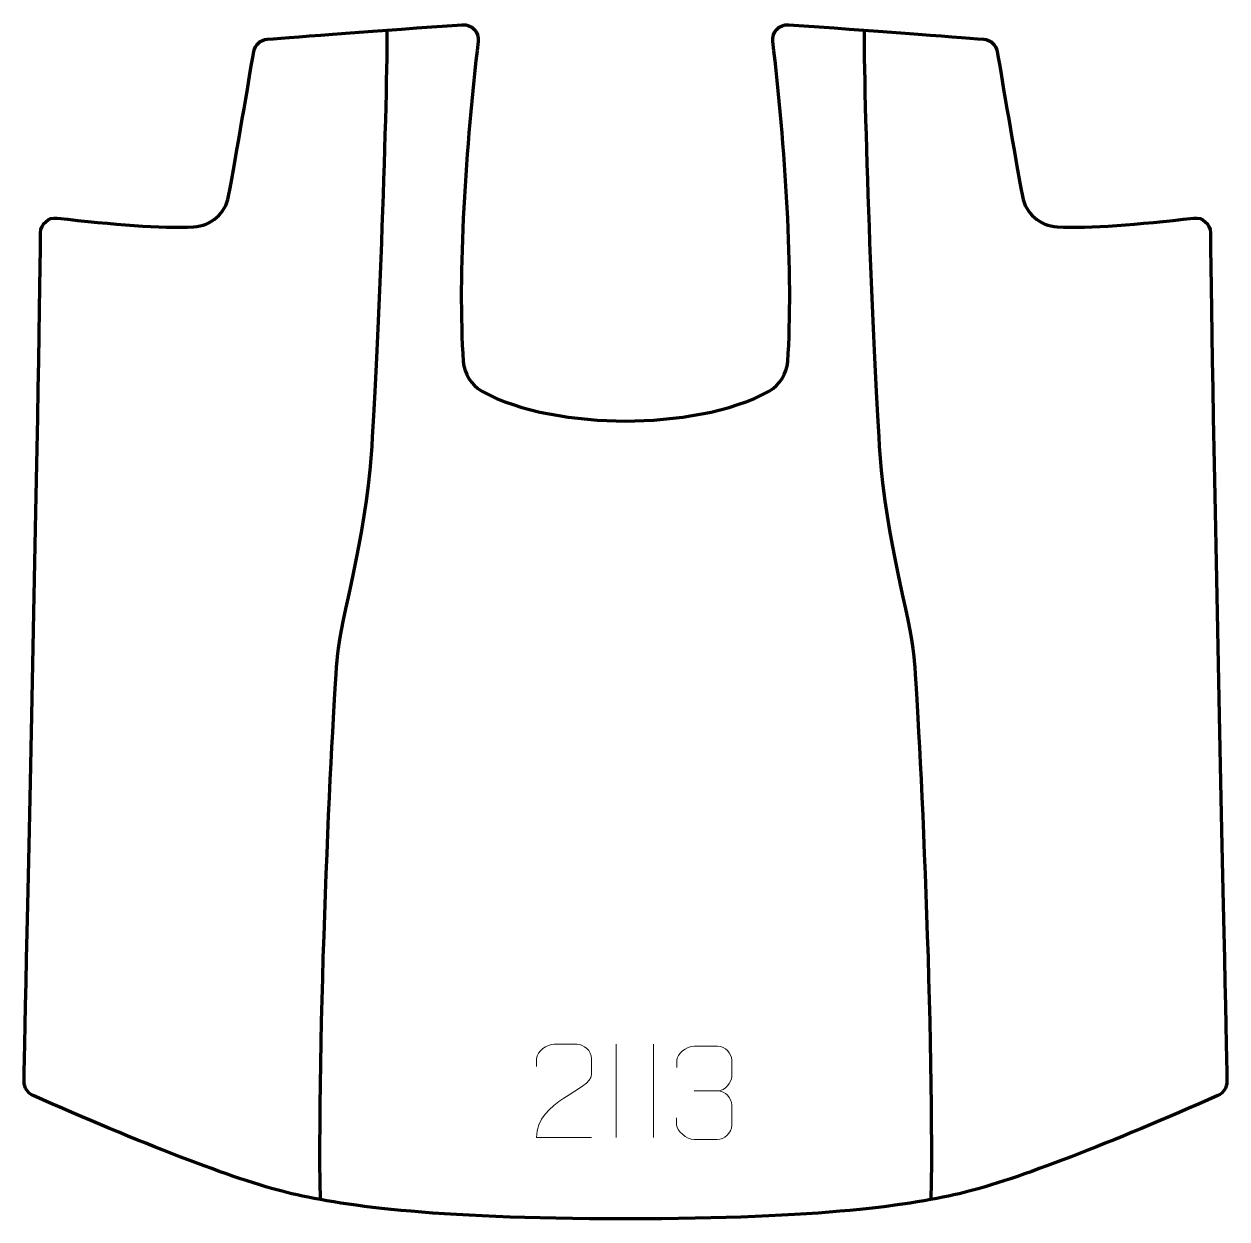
# Model space of a CAD drawing. Header units: millimetres. Extents: x -161 to 161, y -160 to 160.
import ezdxf

# ---------------------------------------------------------------- set-up
doc = ezdxf.new("R2010")
doc.units = ezdxf.units.MM
doc.header["$MEASUREMENT"] = 0
for name, color, linetype in [('layer 1', 7, 'Continuous'), ('layer 2', 7, 'Continuous'), ('layer 3', 7, 'Continuous')]:
    doc.layers.add(name, color=color, linetype=linetype)

msp = doc.modelspace()

# ---------------------------------------------------------------- linework, layer by layer
at = {"layer": 'layer 1', "color": 250, "lineweight": 9}
for points, knots in [([(-9.0987, -138.1701), (-14.0131, -138.1698), (-18.9275, -138.1698), (-23.8416, -138.1701), (-23.8416, -138.1701), (-23.8416, -128.2378), (-9.1906, -125.5966), (-9.0987, -121.2863), (-9.0987, -121.2863), (-9.099, -119.8622), (-9.099, -118.4385), (-9.0987, -117.0152), (-9.0987, -117.0152), (-9.1156, -114.9381), (-11.2384, -113.2133), (-12.9094, -113.196), (-12.9094, -113.196), (-14.9826, -113.1964), (-17.0555, -113.1964), (-19.1279, -113.196), (-19.1279, -113.196), (-20.95, -113.1795), (-23.7747, -114.9716), (-23.8416, -117.0652), (-23.8416, -117.0652), (-23.8416, -117.0652), (-23.8416, -119.12), (-23.8416, -119.12)], [0, 0, 0, 0, 0.125, 0.125, 0.125, 0.125, 0.25, 0.25, 0.25, 0.25, 0.375, 0.375, 0.375, 0.375, 0.5, 0.5, 0.5, 0.5, 0.625, 0.625, 0.625, 0.625, 0.75, 0.75, 0.75, 0.75, 1, 1, 1, 1]), ([(13.722, -119.4378), (13.722, -119.4378), (13.722, -117.5806), (13.722, -117.5806), (13.722, -117.5806), (13.7077, -115.8387), (16.3722, -113.7206), (18.4313, -113.7433), (18.4313, -113.7433), (20.4954, -113.7433), (22.5594, -113.7433), (24.6231, -113.7433), (24.6231, -113.7433), (26.8176, -113.7345), (28.4159, -115.5813), (28.4603, -117.4934), (28.4603, -117.4934), (28.4599, -118.9285), (28.4599, -120.3636), (28.4603, -121.7991), (28.4603, -121.7991), (28.4117, -123.4526), (26.8091, -125.6826), (24.6108, -125.6726), (24.6108, -125.6726), (26.8145, -125.6838), (28.4225, -127.487), (28.4765, -129.5465), (28.4765, -129.5465), (28.4761, -131.3312), (28.4761, -133.1159), (28.4765, -134.901), (28.4765, -134.901), (28.4866, -136.9624), (26.4317, -138.7255), (24.6108, -138.7174), (24.6108, -138.7174), (22.5455, -138.7171), (20.4803, -138.7171), (18.4147, -138.7174), (18.4147, -138.7174), (16.2461, -138.7059), (13.7151, -136.3057), (13.6965, -134.8439), (13.6965, -134.8439), (13.6965, -134.8439), (13.6965, -132.9353), (13.6965, -132.9353)], [0, 0, 0, 0, 0.07692308, 0.07692308, 0.07692308, 0.07692308, 0.15384615, 0.15384615, 0.15384615, 0.15384615, 0.23076923, 0.23076923, 0.23076923, 0.23076923, 0.30769231, 0.30769231, 0.30769231, 0.30769231, 0.38461538, 0.38461538, 0.38461538, 0.38461538, 0.46153846, 0.46153846, 0.46153846, 0.46153846, 0.53846154, 0.53846154, 0.53846154, 0.53846154, 0.61538462, 0.61538462, 0.61538462, 0.61538462, 0.69230769, 0.69230769, 0.69230769, 0.69230769, 0.76923077, 0.76923077, 0.76923077, 0.76923077, 0.84615385, 0.84615385, 0.84615385, 0.84615385, 1, 1, 1, 1])]:
    msp.add_open_spline(points, degree=3, knots=knots, dxfattribs=at)
for points in [[(-2.4701, -113.1959), (-2.4701, -113.1959), (-2.4701, -138.17), (-2.4701, -138.17)], [(7.5299, -113.1959), (7.5299, -113.1959), (7.5299, -138.17), (7.5299, -138.17)], [(18.4317, -125.683), (18.4317, -125.683), (24.6281, -125.683), (24.6281, -125.683)]]:
    msp.add_open_spline(points, degree=3, dxfattribs=at)
at = {"layer": 'layer 2', "color": 230, "lineweight": 200}
msp.add_open_spline([(0, -159.9998), (53.3707, -159.9998), (76.8015, -156.2614), (90.7482, -152.9143), (90.7482, -152.9143), (104.3037, -149.6609), (130.9176, -139.2928), (158.78, -126.9322), (158.78, -126.9322), (160.2493, -126.2802), (161.1888, -124.8176), (161.1644, -123.2104), (161.1644, -123.2104), (160.7922, -98.925), (157.0447, 62.8003), (156.7494, 104.2432), (156.7494, 104.2432), (156.7325, 106.628), (154.6444, 108.4667), (152.2762, 108.188), (152.2762, 108.188), (137.3219, 106.4276), (124.4307, 105.3873), (115.7076, 105.8522), (115.7076, 105.8522), (111.0813, 106.0988), (107.2173, 109.4576), (106.3689, 114.012), (106.3689, 114.012), (104.2804, 125.2173), (100.9128, 145.1548), (99.6326, 152.7816), (99.6326, 152.7816), (99.3281, 154.5945), (97.8285, 155.9668), (95.9954, 156.1097), (95.9954, 156.1097), (87.9189, 156.7394), (65.4456, 158.4742), (43.743, 159.9902), (43.743, 159.9902), (41.2306, 160.1658), (39.1763, 158.0083), (39.484, 155.5085), (39.484, 155.5085), (42.8068, 128.5147), (45.0907, 92.3139), (43.4792, 69.7581), (43.4792, 69.7581), (43.2428, 66.4533), (41.3904, 63.4607), (38.5089, 61.8249), (38.5089, 61.8249), (28.5443, 56.1676), (13.1505, 53.8009), (0, 53.8009), (0, 53.8009), (-13.1505, 53.8009), (-28.5443, 56.1676), (-38.5089, 61.8249), (-38.5089, 61.8249), (-41.39, 63.4607), (-43.2428, 66.4533), (-43.4791, 69.7581), (-43.4791, 69.7581), (-45.0906, 92.3139), (-42.8068, 128.5147), (-39.4839, 155.5085), (-39.4839, 155.5085), (-39.1763, 158.0083), (-41.2305, 160.1658), (-43.743, 159.9902), (-43.743, 159.9902), (-65.4456, 158.4742), (-87.9189, 156.7394), (-95.9954, 156.1097), (-95.9954, 156.1097), (-97.8284, 155.9668), (-99.3281, 154.5945), (-99.6325, 152.7816), (-99.6325, 152.7816), (-100.9128, 145.1548), (-104.2804, 125.2173), (-106.3685, 114.012), (-106.3685, 114.012), (-107.2173, 109.4576), (-111.0812, 106.0988), (-115.7072, 105.8522), (-115.7072, 105.8522), (-124.4307, 105.3873), (-137.3219, 106.4276), (-152.2762, 108.188), (-152.2762, 108.188), (-154.6444, 108.4667), (-156.7325, 106.628), (-156.7494, 104.2432), (-156.7494, 104.2432), (-157.0447, 62.8003), (-160.7919, -98.925), (-161.1644, -123.2104), (-161.1644, -123.2104), (-161.1887, -124.8176), (-160.2493, -126.2802), (-158.78, -126.9322), (-158.78, -126.9322), (-130.9176, -139.2928), (-104.3037, -149.6609), (-90.7482, -152.9143), (-90.7482, -152.9143), (-76.8015, -156.2614), (-53.3707, -159.9998), (0, -159.9998)], degree=3, knots=[0, 0, 0, 0, 0.03448276, 0.03448276, 0.03448276, 0.03448276, 0.06896552, 0.06896552, 0.06896552, 0.06896552, 0.10344828, 0.10344828, 0.10344828, 0.10344828, 0.13793103, 0.13793103, 0.13793103, 0.13793103, 0.17241379, 0.17241379, 0.17241379, 0.17241379, 0.20689655, 0.20689655, 0.20689655, 0.20689655, 0.24137931, 0.24137931, 0.24137931, 0.24137931, 0.27586207, 0.27586207, 0.27586207, 0.27586207, 0.31034483, 0.31034483, 0.31034483, 0.31034483, 0.34482759, 0.34482759, 0.34482759, 0.34482759, 0.37931034, 0.37931034, 0.37931034, 0.37931034, 0.4137931, 0.4137931, 0.4137931, 0.4137931, 0.44827586, 0.44827586, 0.44827586, 0.44827586, 0.48275862, 0.48275862, 0.48275862, 0.48275862, 0.51724138, 0.51724138, 0.51724138, 0.51724138, 0.55172414, 0.55172414, 0.55172414, 0.55172414, 0.5862069, 0.5862069, 0.5862069, 0.5862069, 0.62068966, 0.62068966, 0.62068966, 0.62068966, 0.65517241, 0.65517241, 0.65517241, 0.65517241, 0.68965517, 0.68965517, 0.68965517, 0.68965517, 0.72413793, 0.72413793, 0.72413793, 0.72413793, 0.75862069, 0.75862069, 0.75862069, 0.75862069, 0.79310345, 0.79310345, 0.79310345, 0.79310345, 0.82758621, 0.82758621, 0.82758621, 0.82758621, 0.86206897, 0.86206897, 0.86206897, 0.86206897, 0.89655172, 0.89655172, 0.89655172, 0.89655172, 0.93103448, 0.93103448, 0.93103448, 0.93103448, 1, 1, 1, 1], dxfattribs=at)
at = {"layer": 'layer 3', "color": 142, "lineweight": 200}
for points in [[(-63.94, 158.5387), (-63.8892, 135.8908), (-66.5675, 67.3319), (-68.1744, 44.8364), (-68.1744, 44.8364), (-69.7809, 22.3404), (-76.2085, 1.4514), (-77.2796, -9.2608), (-77.2796, -9.2608), (-78.3509, -19.9733), (-82.7138, -105.3762), (-81.8713, -154.8003)], [(63.94, 158.5387), (63.8892, 135.8908), (66.5675, 67.3319), (68.1744, 44.8364), (68.1744, 44.8364), (69.781, 22.3404), (76.2086, 1.4514), (77.2796, -9.2608), (77.2796, -9.2608), (78.351, -19.9733), (82.7138, -105.3762), (81.8714, -154.8003)]]:
    msp.add_open_spline(points, degree=3, knots=[0, 0, 0, 0, 0.25, 0.25, 0.25, 0.25, 0.5, 0.5, 0.5, 0.5, 1, 1, 1, 1], dxfattribs=at)

doc.saveas('drawing.dxf')
